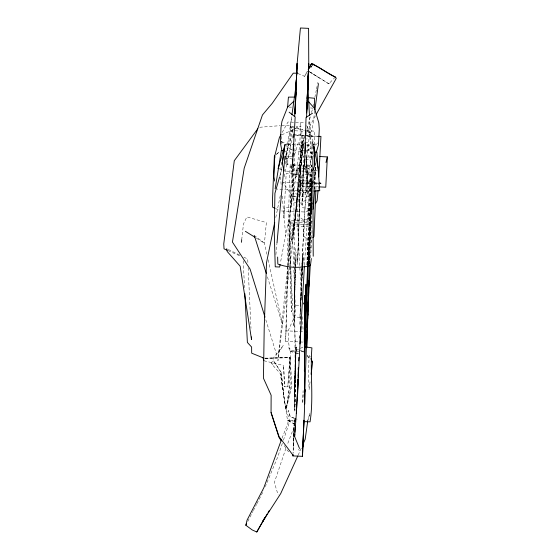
<?xml version="1.0" encoding="UTF-8"?>
<svg xmlns="http://www.w3.org/2000/svg" width="560" height="560" viewBox="0 0 560 560"><rect width="100%" height="100%" fill="white"/><g stroke="black" fill="none" stroke-linecap="round" stroke-linejoin="round"><path stroke-width="0.42" stroke-dasharray="2.8 2.1" d="M300.566 170.765L304.003 194.362L300.475 186.2L300.566 170.765L303.261 140.266L301.161 153.342M295.253 248.437L294.217 305.557L300.209 305.788L302.043 266.763M291.837 149.667L290.22 149.226L290.486 132.034L292.712 129.577M287.427 265.482L288.239 223.755L310.996 224.644L310.884 226.653L288.155 225.771L290.115 165.543L311.353 166.348M290.248 208.579L290.542 196.392L296.226 196.294L296.429 196.791L290.654 196.847M306.901 264.866L307.601 238.889L309.631 238.945L309.015 264.985M308.756 264.614L310.373 199.913L308.434 264.523M287.399 266.336L285.922 330.876L303.009 331.506M295.323 277.725L295.596 268.275M295.617 267.421L296.058 251.951M315.889 189.749L316.057 183.764L314.181 181.699M307.244 264.474L309.19 199.864L311.437 165.347L308.028 264.453M302.729 402.612L303.107 390.67M307.993 264.691L311.437 165.347M309.183 264.74L311.976 181.062M302.715 342.069L285.635 341.362L286.146 326.382M287.294 293.426L288.148 268.975M288.351 262.955L289.835 220.395L312.599 221.389M295.274 138.74L293.454 191.737L293.629 199.857L295.001 202.811L301.567 203.035L305.354 200.263L308.889 203.357L312.172 203.525M297.675 174.811L297.703 174.195L291.438 173.985L291.41 174.594L297.675 174.811L297.906 168.14L300.23 168.056L309.113 168.63L308.763 175.294L315.021 175.63L315.056 175.014L311.927 174.853M302.568 268.275L299.957 317.282L293.958 317.016L294.819 292.04M294.91 289.772L296.016 257.656L293.958 317.016M300.293 180.719L297.591 262.276L300.293 180.719L312.186 181.223L307.965 262.717L310.982 203.035M297.654 264.432L300.468 182.812L312.361 183.33M299.537 338.205L299.593 336.462M300.013 324.254L300.286 316.4M300.433 312.039L301.938 268.429L300.321 313.726M303.093 394.464L302.764 404.04M307.566 264.677L308.245 244.622L310.268 244.692L309.68 262.129M309.211 264.509L312.088 181.02M289.786 221.417L290.276 207.403M291.606 168.91L291.746 164.85L289.716 223.895M285.635 341.362L287.308 293.279M287.721 281.113L289.527 229.439M293.377 445.494L293.72 435.939M293.748 435.071L294.056 426.377M294.091 425.509L294.308 419.433L294.021 427.105M299.46 338.128L299.586 334.642M299.957 324.184L300.293 314.601M293.09 165.186L292.887 171.395L285.019 171.087M293.993 427.952L293.055 453.201M293.706 437.633L293.09 452.704M293.741 436.765L294 429.849M294.168 425.523L294.364 420.329L294.161 425.432M292.096 193.004L291.655 204.498L293.118 164.556L292.887 171.395L292.915 170.695M293.342 446.698L294 429.688M293.048 165.081L291.27 207.067L284.508 207.795L283.808 217.987L286.181 173.516L292.698 173.789L293.125 164.311M308.896 264.565L310.891 215.726M302.078 265.895L304.192 219.121M309.477 262.696L312.207 203.035M312.319 172.284L303.583 171.857L303.961 164.78L302.085 207.536L308.749 208.852L308.56 219.072L310.079 174.559L303.562 174.258L303.975 165.564M307.734 264.18L311.5 176.897M314.594 189.966L315.777 163.065M281.316 162.183L280.567 177.905L281.337 186.55M313.593 173.453L313.677 171.717M302.484 193.459L301.917 204.946L303.947 165.025L303.583 171.857M301.707 270.942L304.633 209.258L306.733 195.076L307.076 169.323L297.969 168.924L296.814 170.807L305.914 171.283L307.37 184.464L306.635 157.15L305.914 171.283L307.685 142.457L298.585 141.974L293.853 156.926M307.104 264.81L311.486 176.001M315.189 167.342L314.643 178.591L313.747 181.916M299.957 317.282L301.28 292.327M302.659 266.686L302.057 278.026L303.597 252.287M302.701 265.811L303.114 257.964L302.61 267.414M308.763 175.294L309.113 168.63L297.906 168.14M312.2 180.908L310.275 217.154L305.879 219.779L303.135 219.66L298.984 216.664L301.945 130.606L304.36 130.683M313.46 157.094L313.565 155.078M314.111 144.858L314.832 131.166L308.392 130.823M312.221 185.934L308.035 264.88L311.318 203.126M314.293 189.399L315.532 165.886M318.136 189.497L318.444 183.701M310.632 257.866L312.2 228.466M314.314 188.748L315.441 167.51M311.514 241.563L311.605 240.002M304.472 265.167L308.413 203.049L307.076 169.323L308.231 196.511L299.747 196.196L304.003 166.95L311.129 167.258M311.262 181.055L308.931 180.957L306.243 183.337L303.751 236.075L306.348 238.714L311.122 238.924L312.249 237.958M300.832 122.864C299.369 170.233 289.03 216.566 280.399 263.004M306.523 150.311L308.175 150.01L309.414 132.86L307.405 130.221M295.246 218.729L300.958 144.809L300.622 154.469L295.246 218.729L292.677 240.604L293.748 267.498M313.523 182.742L314.699 168.987M300.559 170.856L303.261 140.266M311.997 183.372L312.186 181.223M275.919 254.611L277.025 242.599M291.34 118.888L289.842 134.512L286.342 157.703L287.434 164.899L285.474 161.301M287.777 266.609L277.928 360.752L289.856 266.567M287.861 265.748L297.689 194.978L289.961 265.706M303.268 145.019L295.246 218.68L291.459 239.953L295.281 218.582L303.268 145.019L304.549 142.821M241.717 239.806L243.467 224.007L246.855 216.888L266.357 222.586L264.446 243.152L266.903 254.24M292.677 240.604L295.281 218.582M310.072 381.864L309.078 389.473L308.455 369.971L309.281 354.739L310.282 357.042M314.797 110.782L312.235 129.626L306.684 139.16M285.579 158.354L291.837 115.514M283.437 440.167L289.688 421.414L286.209 409.038L289.534 386.862L289.856 357.77L287.784 386.96L291.004 349.685L288.344 347.732M286.181 409.045L291.025 386.036L290.052 357.7L264.222 358.295L290.073 357.518L291.949 385.784L286.181 409.045L289.534 386.862L284.522 386.799L283.633 365.54L284.522 386.799M285.656 160.041L287.217 151.438L284.697 151.06M312.998 106.743L313.677 103.334M314.86 97.37L316.386 89.698M316.554 88.844L317.065 86.289M275.779 217.532L280.665 193.718M284.151 176.708L292.579 135.653M311.528 176.274L307.216 194.502L311.451 186.683L311.864 181.587L311.451 186.683L300.475 186.2M306.971 128.933L310.611 115.822M311.521 112.546L312.662 108.451M307.769 420.84L309.918 413.224L307.363 421.911M293.202 129.297L285.859 155.001M279.804 176.225L282.128 168.07M290.451 167.671L291.235 165.193M282.338 443.401L277.662 457.163L265.321 486.591M306.243 183.337L306.397 182.903M304.472 136.129L301.693 144.116L295.246 218.68L289.247 239.575L290.535 265.587M294.091 426.993L287.119 445.165M285.894 448.329L274.351 482.552L278.124 494.928M282.037 438.193L288.015 422.933L287.784 420.392L295.995 424.788L287.497 420.315L280.406 373.695L272.363 364.833L271.691 362.754L273.07 359.961L273.217 358.043L283.318 345.38L276.808 355.299L265.195 317.786M304.612 137.179L301.693 144.116L301.742 143.577L297.206 216.713L301.525 300.188M307.202 131.012L315.427 115.773M298.158 455.182L301.658 447.23M285.572 163.352L292.033 149.282M247.807 521.402L252.959 511.378M253.351 510.608L256.522 504.441M256.921 503.671L263.655 490.567M297.969 73.535L304.654 76.342L307.412 71.225M304.654 76.342L307.447 71.176M282.191 132.461L287.98 122.003L305.438 122.766M310.891 163.723L309.582 165.865L311.297 158.795L309.834 135.387L309.701 119.693M296.814 170.807L297.969 168.924M310.758 67.606L312.62 64.813M310.73 67.627L313.089 64.113M302.358 196.336L312.459 183.561L283.024 182.28L291.97 195.881M328.853 83.818L329.168 83.475L328.853 83.818L309.155 71.554L328.853 83.818L335.433 76.944M276.64 154.294L279.811 151.403M276.227 154.427L279.909 151.207M308.175 150.01L312.193 147.182M314.874 145.292L316.883 143.871M290.486 132.034L292.663 130.676L304.094 131.201M302.869 347.13L297.402 349.881L289.856 351.246L288.694 343.056L288.064 331.023L295.085 315.385L293.587 326.564L290.577 266.455M281.715 134.869L301.063 126.084L296.17 126.651M313.292 208.999L304.801 212.002L280.819 210.952M312.543 144.809L318.227 142.933M305.704 150.458L299.11 151.648L295.071 150.549M292.901 127.022L290.451 127.302L302.932 129.766L290.234 125.825L281.05 125.671M259.693 127.26L280.21 125.657M305.571 159.565L311.864 159.18M312.669 152.369L310.975 152.474L311.535 158.571M314.342 170.674L317.73 170.492M293.594 134.778L301.945 134.596L303.765 149.877M264.677 358.148L290.052 357.7M289.184 107.135L291.585 107.107M304.164 351.155L289.856 351.246L299.544 354.284M305.627 165.018L311.514 165.004M313.558 182.917L307.692 182.707L313.488 182.91M292.089 156.38L284.97 156.142L288.064 156.247M300.468 182.931L312.361 183.449M295.393 135.282L317.548 136.22M301.77 135.639L304.171 135.723M304.969 135.751L314.566 136.199M297.311 135.618L319.011 136.563M304.43 155.904L315.476 156.296M293.447 164.906L303.639 165.27M289.786 222.026L312.508 223.02M287.308 144.662L292.208 144.858M287.105 144.004L303.527 144.704M306.81 144.858L311.731 145.082M312.095 190.946L281.015 189.595L276.822 189M306.572 145.481L311.472 145.719M306.187 165.403L311.283 165.669M317.618 183.113L314.314 182.938L318.822 183.197M304.878 156.933L311.255 157.276M308.798 174.685L311.143 174.811M318.297 186.823L302.54 186.2L303.583 155.876L303.835 157.514M296.59 419.076L297.122 419.118M285.586 163.87L291.445 164.402M312.207 197.701L308.098 197.302L308.35 196.819L312.382 197.253M310.492 107.933L312.879 108.171M278.915 168.798L282.268 169.274M284.984 157.927L292.775 159.089M299.089 350.196L303.317 350.994M263.991 360.766L283.745 365.568M294.889 418.397L290.059 416.528L288.218 410.424L290.43 416.969L295.05 418.551M301.399 351.176L303.793 351.96M299.509 354.102L296.408 352.849C295.435 338.989 293.293 324.534 295.47 310.877L293.783 268.366M281.61 141.631L286.321 143.668M227.99 250.593L239.834 255.85M275.611 208.579L278.586 209.937M228.305 249.48L239.967 255.234M243.852 257.152L247.737 259.07L247.982 264.264M309.099 71.589L318.577 77.42M256.382 238.147L264.446 243.152L254.926 235.97M288.883 451.794L287.532 450.688L283.934 445.081M280.826 141.295L290.22 149.226M312.62 154.329L308.105 149.618L312.753 154.658M307.104 355.88L309.855 359.156M307.146 355.131L310.128 359.107M290.234 125.825L292.859 130.788L292.971 133.399M306.691 125.58L312.62 138.936L313.523 144.865M306.656 150.717L311.57 164.486M298.704 449.169L299.257 450.744M271.691 362.754L272.363 364.833M267.414 276.899L282.415 324.149L268.037 259.35M315.945 183.323L316.057 183.764M283.661 395.206L285.845 409.325L280.406 373.695M305.676 166.012L305.879 167.713M282.191 196.063L285.747 235.837M312.977 144.809L312.683 140.679L312.69 156.884M309.561 117.18L311.85 156.912M302.386 316.701L303.1 330.547M243.173 260.729L244.566 287.679M248.143 267.722L250.992 328.279M290.031 265.902L289.247 238.987L290.318 221.669L290.829 265.93M290.052 266.77L291.361 311.92L290.843 266.791M306.635 157.15L307.37 184.464M281.729 136.549L281.799 144.109M293.622 163.779L295.435 404.705M295.295 355.341L294.833 409.906L294.525 394.744L295.295 355.341M295.61 355.096L294.882 411.068L294.56 396.459L295.61 355.096M295.89 347.102L294.525 394.744L294.196 390.726L295.89 347.102M296.198 169.75L295.855 177.688L296.198 169.75M296.205 347.081L294.56 396.459L294.231 392.609L296.205 347.081M302.358 256.221L301.966 267.561L302.358 256.221M306.299 177.863L305.788 192.864L299.523 192.647L299.068 194.964L295.932 193.788C291.144 188.986 291.424 180.733 296.534 176.267L299.747 175.308L300.041 177.653L306.299 177.863M312.032 202.181L311.43 214.382L312.032 202.181M294.868 421.169L287.497 420.315L294.868 421.169M309.414 132.86L307.363 131.313L309.414 132.86M281.4 372.701L273.511 360.64L281.036 372.414L283.689 394.422L281.4 372.701M303.772 304.465L303.765 302.736L303.765 304.507"/><path stroke-width="0.84" d="M274.736 157.752L274.736 156.023L279.412 137.48L281.001 134.61M281.239 440.881L278.985 437.374L271.054 412.524L271.131 395.241L263.459 378.231L264.215 327.544L266.504 262.71L274.729 222.635M304.36 341.712L304.535 295.477L304.416 411.488L302.477 456.33L292.943 455.917L293.02 454.244M316.106 152.915L318.43 144.956L319.277 129.185L318.822 122.885L314.468 108.332L314.517 98.259L308.259 97.671M304.353 353.059L305.984 284.27L305.48 301.609M307.741 318.794L308.133 302.302M308.273 296.233L308.378 291.893M304.36 339.766L304.661 329.357M304.92 320.691L305.375 305.081M315.861 190.603L313.936 236.523L312.809 237.482M298.074 379.141L297.402 400.127L298.123 379.197M298.186 375.648L298.438 367.773M306.593 112.91L308.763 63.805L308.588 28.357L300.426 28L297.157 63.301L295.575 97.657M306.607 337.253L306.663 335.51M306.684 347.809L307.097 334.726M307.153 332.983L307.573 319.893M307.713 315.532L307.769 313.782L307.713 315.413M298.186 377.454L298.515 367.857M298.753 360.885L298.872 357.392M304.731 347.207L305.452 326.473M305.354 341.677L305.473 338.184M304.353 370.972L308 265.328M304.815 392L309.183 265.377M306.747 347.522L308.665 291.704M308.847 286.538L309.05 280.434M302.911 445.886L302.995 443.317M307.51 321.104L307.566 319.48M295.001 113.274L296.247 79.786M303.044 443.24L303.891 420.252L302.876 447.111M274.736 156.023L273.938 176.813L274.687 181.048M295.106 113.785L295.414 105.945M295.624 100.716L295.967 92.008L295.61 100.688M296.065 89.39L296.751 71.967L296.058 89.376M295.092 113.743L295.4 105.91M307.699 89.649L308.763 63.805L306.593 117.033M304.766 159.614L304.528 165.305L306.054 117.446L312.508 113.19M302.995 442.841L302.512 455.301M274.386 156.044L272.503 199.43L272.629 207.221L274.862 208.243M292.894 156.408L293.048 152.95M293.16 150.353L293.461 143.437M293.727 137.382L293.881 133.924M305.032 153.475L305.487 143.094M305.865 134.449L306.054 130.123M304.346 342.363L307.657 265.923M314.552 190.834L313.292 208.999M295.96 89.138L297.157 63.301L294.679 116.508M292.775 159.089L292.516 164.78L295.169 116.97L289.121 112.168M306.586 110.754L306.957 102.928M307.706 87.269L308.413 72.478L307.741 86.408M292.943 455.917L292.978 455.175L279.062 436.646L271.054 412.524M302.477 456.33L302.512 455.588M306.607 109.921L306.943 102.956M308.231 80.304L307.16 101.381M306.593 112.672L307.076 103.117M299.537 448.497L294.63 436.611L296.338 413.581L300.916 326.634M318.801 176.974L320.95 136.402L318.395 136.269M318.094 190.323L317.072 200.879L315.448 203.7M319.725 156.513L327.369 156.919L325.759 187.215L319.13 186.865M294.63 436.611L294.77 433.993M294.861 432.25L295.19 426.153M295.421 421.792L295.603 418.306M298.2 369.495L298.291 367.752M306.922 327.523L310.275 264.775M296.338 413.581L297.36 395.157M299.985 343.98L304.409 266.028M281.904 150.612L280.441 143.29L280.98 127.512L281.981 121.275L287.588 107.156L288.421 97.118L294.707 97.083M277.025 242.599L284.97 156.142M241.444 242.298L241.717 239.806M311.304 258.517L310.485 265.489C299.824 268.345 288.211 267.841 277.837 264.061L277.634 257.047M311.066 374.255L312.613 362.425L310.947 358.582M314.916 109.921L318.395 83.888L317.737 82.88M295.967 86.226L291.949 114.737M284.144 171.052L282.24 163.569L284.858 144.571L286.496 144.634M307.65 421.68L305.165 439.278L302.715 444.843M282.24 163.569L284.788 145.908M275.142 188.762L281.344 150.556L283.864 150.934M280.098 264.607L279.65 267.022L275.24 266.826L274.239 231.462L274.925 193.298L279.566 177.044M325.99 162.547L327.369 156.919M267.155 514.017L256.788 532L252.238 529.949L245.826 525.252L247.072 520.121L263.865 487.669L281.407 439.81M278.075 168.679L284.676 145.873M312.886 170.667L314.874 164.99L313.922 145.838L312.284 145.761M297.808 455.98L280.707 493.598L262.395 521.969L264.908 517.664L256.788 532M245.826 525.252L246.617 523.712M308.203 69.769L311.353 63.924C319.62 66.584 326.984 73.731 335.433 76.944L336.252 78.365L316.288 114.254M308.651 68.964L311.444 63.798M268.051 512.554L269.402 510.363M257.817 128.723L234.283 160.713L223.748 243.971L224.042 248.843L227.206 250.243M335.209 77.161L313.089 64.113L311.353 63.924L313.089 64.113M287.588 107.156L293.93 101.178M314.356 152.271L316.897 152.117L319.739 190.715L313.824 191.03M297.227 73.22L293.237 73.164L272.237 103.32L262.444 114.975L244.202 168.182L232.435 242.067L250.054 269.031L264.943 316.96M318.822 183.197L320.929 183.288L319.27 183.204M303.905 421.61L310.065 421.834C313.88 397.376 309.89 372.498 311.92 347.893L304.927 346.773M262.661 357.623L251.678 353.178L251.615 347.053L247.387 342.44L244.874 293.762M245.385 231.322L254.912 237.237M263.809 360.598L262.927 357.637M308.672 101.829L314.468 108.332M311.507 361.116L312.613 362.425L311.619 361.095M254.247 235.459L266.357 273.588M313.831 146.335L318.577 170.443M226.751 248.71L227.206 251.517L240.156 266.189L251.524 339.528L251.398 336.931M309.463 115.5L307.951 86.751M313.873 147.182L314.874 164.99M304.787 404.103L305.291 389.606M312.802 157.353L313.222 256.242M307.622 89.005L307.167 98.574L307.615 89.026"/></g></svg>
